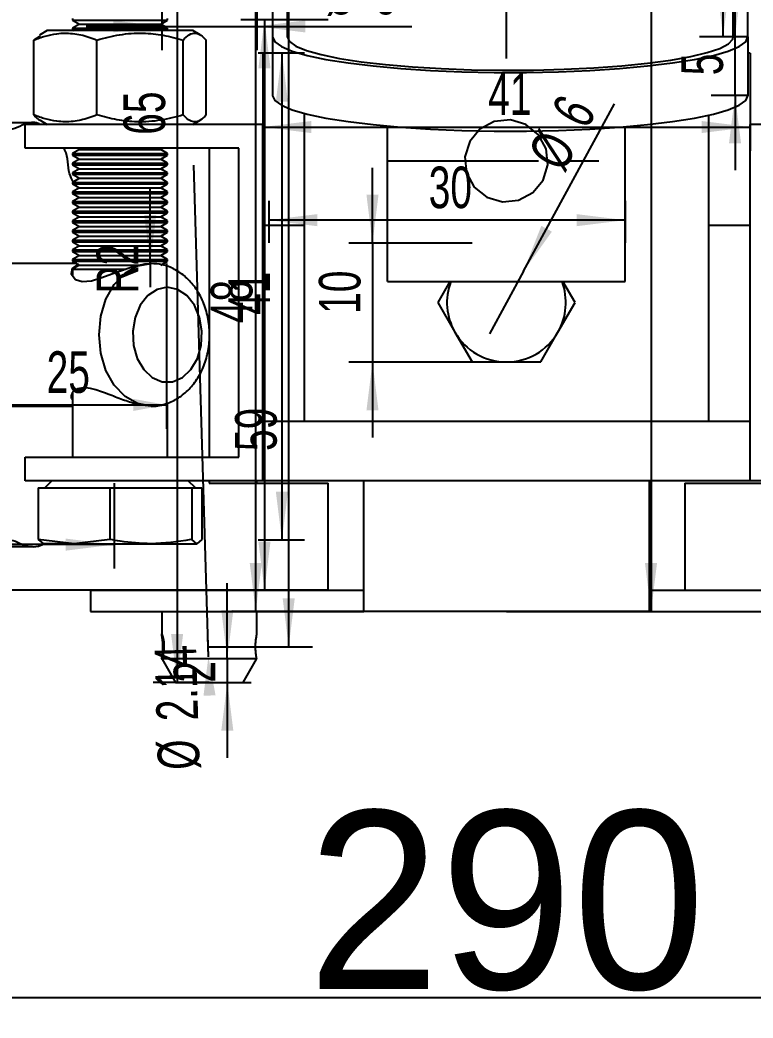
# Model space of a CAD drawing. Header units: millimetres. Extents: x 118 to 1056, y 18 to 712.
# Drawn here: x 283.5 to 345.2, y 17.8 to 101.8 of the extents above; entities that cross this region are included whole.
import ezdxf

# ---------------------------------------------------------------- set-up
doc = ezdxf.new("R2010")
doc.units = ezdxf.units.MM
doc.header["$PDSIZE"] = -1
doc.linetypes.add('CENTERX2', pattern=[20.32, 12.7, -2.54, 2.54, -2.54])
doc.layers.add('10', color=7, linetype='Continuous')
doc.styles.add('SLDTEXTSTYLE5', font='TXT', dxfattribs={"width": 0.7})
doc.dimstyles.new('SLDDIMSTYLE0', dxfattribs={"dimtxt": 3.5, "dimasz": 4.08, "dimexe": 0, "dimexo": 0.0625, "dimgap": 0.875, "dimtad": 2, "dimrnd": 1e-09, "dimzin": 12, "dimdsep": 46, "dimtxsty": 'SLDTEXTSTYLE5', "dimsah": 1, "dimcen": 0.09, "dimadec": 0, "dimazin": 3, "dimtfac": 1, "dimtmove": 0, "dimatfit": 0, "dimfxl": 1, "dimfrac": 2, "dimtolj": 1, "dimtzin": 12, "dimarcsym": 0})
doc.dimstyles.new('SLDDIMSTYLE2', dxfattribs={"dimtxt": 3.5, "dimasz": 4.08, "dimexe": 0, "dimexo": 0.0625, "dimgap": 0.875, "dimtad": 2, "dimrnd": 1e-09, "dimzin": 12, "dimdsep": 46, "dimtxsty": 'SLDTEXTSTYLE5', "dimsah": 1, "dimcen": 0.09, "dimadec": 0, "dimazin": 3, "dimtfac": 1, "dimtofl": 0, "dimtmove": 0, "dimatfit": 3, "dimfxl": 1, "dimfrac": 2, "dimtolj": 1, "dimtzin": 12, "dimarcsym": 0})
doc.dimstyles.new('SLDDIMSTYLE6', dxfattribs={"dimtxt": 3.5, "dimasz": 4.08, "dimexe": 0, "dimexo": 0.0625, "dimgap": 0.875, "dimtad": 2, "dimrnd": 1e-09, "dimzin": 12, "dimdsep": 46, "dimtxsty": 'SLDTEXTSTYLE5', "dimblk1": 'NONE', "dimsah": 1, "dimcen": 0, "dimadec": 0, "dimazin": 3, "dimtfac": 1, "dimtmove": 0, "dimatfit": 3, "dimldrblk": 'NONE', "dimfxl": 1, "dimfrac": 2, "dimtolj": 1, "dimtzin": 12, "dimarcsym": 0})
doc.dimstyles.new('SLDDIMSTYLE7', dxfattribs={"dimtxt": 3.5, "dimasz": 4.08, "dimexe": 0, "dimexo": 0.0625, "dimgap": 0.875, "dimtad": 2, "dimrnd": 1e-09, "dimzin": 12, "dimdsep": 46, "dimtxsty": 'SLDTEXTSTYLE5', "dimsah": 1, "dimcen": 0, "dimadec": 0, "dimazin": 3, "dimtfac": 1, "dimtofl": 0, "dimtmove": 0, "dimatfit": 3, "dimfxl": 1, "dimfrac": 2, "dimtolj": 1, "dimtzin": 12, "dimarcsym": 0})
doc.dimstyles.new('副本 ISO-50', dxfattribs={"dimtxt": 15, "dimasz": 2.5, "dimexe": 1.25, "dimexo": 0.625, "dimtad": 1, "dimtxsty": 'Standard', "dimcen": 2.5, "dimadec": 0, "dimazin": 0, "dimtfac": 1, "dimtmove": 0, "dimatfit": 3, "dimfxl": 1, "dimarcsym": 0})

# ---------------------------------------------------------------- blocks, each defined once
blk = doc.blocks.new('_D_23')
at = {"layer": '10', "transparency": 16777216}
for p, q in [((309.446, 101.804), (302.09, 101.804)), ((304.09, 101.804), (304.09, 53.804)), ((309.446, 53.804), (302.09, 53.804))]:
    blk.add_line(p, q, dxfattribs=at)
for points in [[(304.09, 101.804), (303.582, 97.724), (304.598, 97.724)], [(304.09, 53.804), (304.598, 57.884), (303.582, 57.884)]]:
    blk.add_solid(points, dxfattribs=at)
at = {"layer": '10', "transparency": 16777216, "insert": (299.578, 76.27), "char_height": 3.5, "attachment_point": 1, "rotation": 90, "style": 'SLDTEXTSTYLE5'}
blk.add_mtext('48', dxfattribs=at)
blk = doc.blocks.new('_D_27')
at = {"layer": '10', "transparency": 16777216}
for p, q in [((316.446, 442.011), (301.358, 442.011)), ((303.358, 52.011), (303.358, 442.011)), ((316.446, 52.011), (301.358, 52.011))]:
    blk.add_line(p, q, dxfattribs=at)
for points in [[(303.358, 442.011), (302.85, 437.931), (303.866, 437.931)], [(303.358, 52.011), (303.866, 56.091), (302.85, 56.091)]]:
    blk.add_solid(points, dxfattribs=at)
at = {"layer": '10', "transparency": 16777216, "insert": (298.847, 244.71), "char_height": 3.5, "attachment_point": 1, "rotation": 90, "style": 'SLDTEXTSTYLE5'}
blk.add_mtext('390', dxfattribs=at)
blk = doc.blocks.new('_D_29')
at = {"layer": '10', "transparency": 16777216}
for p, q in [((240.446, 62.804), (240.446, 55.638)), ((291.446, 62.804), (291.446, 55.638)), ((291.446, 57.638), (240.446, 57.638))]:
    blk.add_line(p, q, dxfattribs=at)
for points in [[(240.446, 57.638), (244.526, 57.13), (244.526, 58.146)], [(291.446, 57.638), (287.366, 58.146), (287.366, 57.13)]]:
    blk.add_solid(points, dxfattribs=at)
at = {"layer": '10', "transparency": 16777216, "insert": (264.41, 62.15), "char_height": 3.5, "attachment_point": 1, "style": 'SLDTEXTSTYLE5'}
blk.add_mtext('51', dxfattribs=at)
blk = doc.blocks.new('_D_45')
at = {"layer": '10', "transparency": 16777216}
for p, q in [((278.752, 81.304), (278.752, 67.399)), ((295.844, 81.304), (295.844, 67.399)), ((278.752, 69.399), (295.844, 69.399))]:
    blk.add_line(p, q, dxfattribs=at)
for points in [[(278.752, 69.399), (281.542, 68.891), (281.542, 69.907)], [(295.844, 69.399), (293.055, 69.907), (293.055, 68.891)]]:
    blk.add_solid(points, dxfattribs=at)
at = {"layer": '10', "transparency": 16777216, "insert": (285.762, 73.911), "char_height": 3.5, "attachment_point": 1, "style": 'SLDTEXTSTYLE5'}
blk.add_mtext('25', dxfattribs=at)
blk = doc.blocks.new('_D_46')
at = {"layer": '10', "transparency": 16777216}
for q in [(294.477, 87.654), (294.477, 79.304)]:
    blk.add_line((294.477, 81.304), q, dxfattribs=at)
blk.add_solid([(294.477, 81.304), (294.985, 85.384), (293.969, 85.384)], dxfattribs=at)
at = {"layer": '10', "transparency": 16777216, "insert": (289.965, 78.77), "char_height": 3.5, "attachment_point": 1, "rotation": 90, "style": 'SLDTEXTSTYLE5'}
blk.add_mtext('R2', dxfattribs=at)
blk = doc.blocks.new('_D_53')
at = {"layer": '10', "transparency": 16777216}
for p, q in [((303.946, 99.011), (303.946, 90.791)), ((344.946, 99.011), (344.946, 90.791)), ((303.946, 92.791), (344.946, 92.791))]:
    blk.add_line(p, q, dxfattribs=at)
for points in [[(303.946, 92.791), (308.026, 92.283), (308.026, 93.299)], [(344.946, 92.791), (340.866, 93.299), (340.866, 92.283)]]:
    blk.add_solid(points, dxfattribs=at)
at = {"layer": '10', "transparency": 16777216, "insert": (322.91, 97.303), "char_height": 3.5, "attachment_point": 1, "style": 'SLDTEXTSTYLE5'}
blk.add_mtext('41', dxfattribs=at)
blk = doc.blocks.new('_D_54')
at = {"layer": '10', "transparency": 16777216}
for p, q in [((307.446, 99.011), (303.557, 99.011)), ((305.557, 99.011), (305.557, 58.011)), ((307.446, 58.011), (303.557, 58.011))]:
    blk.add_line(p, q, dxfattribs=at)
for points in [[(305.557, 99.011), (305.049, 94.931), (306.065, 94.931)], [(305.557, 58.011), (306.065, 62.091), (305.049, 62.091)]]:
    blk.add_solid(points, dxfattribs=at)
at = {"layer": '10', "transparency": 16777216, "insert": (301.045, 76.975), "char_height": 3.5, "attachment_point": 1, "rotation": 90, "style": 'SLDTEXTSTYLE5'}
blk.add_mtext('41', dxfattribs=at)
blk = doc.blocks.new('_D_55')
at = {"layer": '10', "transparency": 16777216}
for p, q in [((343.68, 100.387), (343.68, 106.666)), ((344.77, 100.387), (341.68, 100.387)), ((343.68, 95.443), (343.68, 100.387)), ((344.77, 95.443), (341.68, 95.443)), ((343.68, 95.443), (343.68, 89.164))]:
    blk.add_line(p, q, dxfattribs=at)
for points in [[(343.68, 100.387), (344.188, 104.422), (343.172, 104.422)], [(343.68, 95.443), (343.172, 91.409), (344.188, 91.409)]]:
    blk.add_solid(points, dxfattribs=at)
at = {"layer": '10', "transparency": 16777216, "insert": (339.169, 97.147), "char_height": 3.5, "attachment_point": 1, "rotation": 90, "style": 'SLDTEXTSTYLE5'}
blk.add_mtext('5', dxfattribs=at)
blk = doc.blocks.new('_D_56')
at = {"layer": '10', "transparency": 16777216}
for p, q in [((344.77, 179.492), (340.68, 179.492)), ((342.68, 100.387), (342.68, 179.492)), ((344.77, 100.387), (340.68, 100.387))]:
    blk.add_line(p, q, dxfattribs=at)
for points in [[(342.68, 179.492), (342.172, 175.457), (343.188, 175.457)], [(342.68, 100.387), (343.188, 104.422), (342.172, 104.422)]]:
    blk.add_solid(points, dxfattribs=at)
at = {"layer": '10', "transparency": 16777216, "insert": (338.169, 138.406), "char_height": 3.5, "attachment_point": 1, "rotation": 90, "style": 'SLDTEXTSTYLE5'}
blk.add_mtext('80', dxfattribs=at)
blk = doc.blocks.new('_D_58')
at = {"layer": '10', "transparency": 16777216}
for p, q in [((304.446, 86.586), (304.446, 83.04)), ((334.446, 86.586), (334.446, 83.04)), ((334.446, 84.951), (304.446, 84.951))]:
    blk.add_line(p, q, dxfattribs=at)
for points in [[(304.446, 84.951), (308.526, 84.443), (308.526, 85.459)], [(334.446, 84.951), (330.366, 85.459), (330.366, 84.443)]]:
    blk.add_solid(points, dxfattribs=at)
at = {"layer": '10', "transparency": 16777216, "insert": (317.91, 89.462), "char_height": 3.5, "attachment_point": 1, "style": 'SLDTEXTSTYLE5'}
blk.add_mtext('30', dxfattribs=at)
blk = doc.blocks.new('_D_63')
at = {"layer": '10', "transparency": 16777216}
for p, q in [((299.446, 111.045), (294.74, 111.045)), ((296.74, 111.045), (296.74, 46.045)), ((299.446, 46.045), (294.74, 46.045))]:
    blk.add_line(p, q, dxfattribs=at)
for points in [[(296.74, 111.045), (296.232, 106.965), (297.248, 106.965)], [(296.74, 46.045), (297.248, 50.125), (296.232, 50.125)]]:
    blk.add_solid(points, dxfattribs=at)
at = {"layer": '10', "transparency": 16777216, "insert": (292.228, 92.139), "char_height": 3.5, "attachment_point": 1, "rotation": 90, "style": 'SLDTEXTSTYLE5'}
blk.add_mtext('65', dxfattribs=at)
blk = doc.blocks.new('_D_65')
at = {"layer": '10', "transparency": 16777216}
for p, q in [((300.965, 48.045), (300.965, 54.395)), ((299.605, 48.045), (302.965, 48.045)), ((300.965, 48.045), (300.965, 46.045)), ((299.559, 46.045), (302.965, 46.045)), ((300.965, 46.045), (300.965, 39.695))]:
    blk.add_line(p, q, dxfattribs=at)
for points in [[(300.965, 48.045), (301.473, 52.125), (300.457, 52.125)], [(300.965, 46.045), (300.457, 41.965), (301.473, 41.965)]]:
    blk.add_solid(points, dxfattribs=at)
at = {"layer": '10', "transparency": 16777216, "insert": (296.454, 46.02), "char_height": 3.5, "attachment_point": 1, "rotation": 90, "style": 'SLDTEXTSTYLE5'}
blk.add_mtext('2', dxfattribs=at)
blk = doc.blocks.new('_D_66')
at = {"layer": '10', "transparency": 16777216}
for p, q in [((295.446, 109.045), (295.446, 99.261)), ((303.446, 109.045), (303.446, 99.261)), ((295.446, 101.261), (289.096, 101.261)), ((295.446, 101.261), (303.446, 101.261)), ((303.446, 101.261), (316.485, 101.261))]:
    blk.add_line(p, q, dxfattribs=at)
for points in [[(295.446, 101.261), (291.366, 101.769), (291.366, 100.753)], [(303.446, 101.261), (307.526, 100.753), (307.526, 101.769)]]:
    blk.add_solid(points, dxfattribs=at)
at = {"layer": '10', "transparency": 16777216, "char_height": 3.5, "attachment_point": 1, "style": 'SLDTEXTSTYLE5'}
for s, insert in [('%%c', (309.263, 105.773)), ('8', (313.376, 105.773))]:
    blk.add_mtext(s, dxfattribs=dict(at, insert=insert))
blk = doc.blocks.new('_D_67')
at = {"layer": '10', "transparency": 16777216}
for q in [(298.134, 89.578), (299.321, 49.899)]:
    blk.add_line((299.372, 48.191), q, dxfattribs=at)
blk.add_solid([(299.372, 48.191), (298.961, 44.919), (299.977, 44.95)], dxfattribs=at)
at = {"layer": '10', "transparency": 16777216, "char_height": 3.5, "attachment_point": 1, "rotation": 91.7133, "style": 'SLDTEXTSTYLE5'}
for s, insert in [('2.14', (295.021, 42.742)), ('%%c', (295.144, 38.631))]:
    blk.add_mtext(s, dxfattribs=dict(at, insert=insert))
blk = doc.blocks.new('_None')
blk = doc.blocks.new('_D_68')
at = {"layer": '10', "transparency": 16777216}
for p, q in [((299.446, 108.045), (308.13, 108.045)), ((306.13, 49.045), (306.13, 108.045)), ((299.446, 49.045), (308.13, 49.045))]:
    blk.add_line(p, q, dxfattribs=at)
for points in [[(306.13, 108.045), (305.622, 103.965), (306.638, 103.965)], [(306.13, 49.045), (306.638, 53.125), (305.622, 53.125)]]:
    blk.add_solid(points, dxfattribs=at)
at = {"layer": '10', "transparency": 16777216, "insert": (301.619, 65.52), "char_height": 3.5, "attachment_point": 1, "rotation": 90, "style": 'SLDTEXTSTYLE5'}
blk.add_mtext('59', dxfattribs=at)
blk = doc.blocks.new('_D_88')
at = {"layer": '10', "transparency": 16777216}
for p, q in [((313.179, 83.011), (313.179, 89.361)), ((321.559, 83.011), (311.179, 83.011)), ((313.179, 83.011), (313.179, 73.011)), ((321.559, 73.011), (311.179, 73.011)), ((313.179, 73.011), (313.179, 66.661))]:
    blk.add_line(p, q, dxfattribs=at)
for points in [[(313.179, 83.011), (313.687, 87.091), (312.671, 87.091)], [(313.179, 73.011), (312.671, 68.931), (313.687, 68.931)]]:
    blk.add_solid(points, dxfattribs=at)
at = {"layer": '10', "transparency": 16777216, "insert": (308.667, 77.061), "char_height": 3.5, "attachment_point": 1, "rotation": 90, "style": 'SLDTEXTSTYLE5'}
blk.add_mtext('10', dxfattribs=at)
blk = doc.blocks.new('_D_89')
at = {"layer": '10', "transparency": 16777216}
for q in [(333.555, 94.745), (323.012, 75.376)]:
    blk.add_line((325.881, 80.646), q, dxfattribs=at)
blk.add_solid([(325.881, 80.646), (328.277, 83.987), (327.385, 84.473)], dxfattribs=at)
at = {"layer": '10', "transparency": 16777216, "char_height": 3.5, "attachment_point": 1, "rotation": 61.43827, "style": 'SLDTEXTSTYLE5'}
for s, insert in [('6', (328.126, 94.16)), ('%%c', (326.16, 90.548))]:
    blk.add_mtext(s, dxfattribs=dict(at, insert=insert))
blk = doc.blocks.new('_D_99')
at = {"layer": '10', "transparency": 16777216}
for p, q in [((324.446, 221.011), (338.612, 221.011)), ((336.612, 221.011), (336.612, 52.011)), ((324.446, 52.011), (338.612, 52.011))]:
    blk.add_line(p, q, dxfattribs=at)
for points in [[(336.612, 221.011), (336.104, 216.931), (337.12, 216.931)], [(336.612, 52.011), (337.12, 56.091), (336.104, 56.091)]]:
    blk.add_solid(points, dxfattribs=at)
at = {"layer": '10', "transparency": 16777216, "insert": (332.1, 134.212), "char_height": 3.5, "attachment_point": 1, "rotation": 90, "style": 'SLDTEXTSTYLE5'}
blk.add_mtext('169', dxfattribs=at)
blk = doc.blocks.new('*D122')
at = {"color": 0, "lineweight": -2, "transparency": 16777216}
for p, q in [((179.446, 47.179), (179.446, 18.254)), ((469.446, 47.179), (469.446, 18.254)), ((181.946, 19.504), (466.946, 19.504))]:
    blk.add_line(p, q, dxfattribs=at)
at = {"color": 0, "transparency": 16777216}
for points in [[(181.946, 19.921), (181.946, 19.088), (179.446, 19.504)], [(466.946, 19.921), (466.946, 19.088), (469.446, 19.504)]]:
    blk.add_solid(points, dxfattribs=at)
at = {"layer": 'Defpoints', "color": 0, "transparency": 16777216}
for p in [(179.446, 47.804), (469.446, 47.804), (469.446, 19.504)]:
    blk.add_point(p, dxfattribs=at)
at = {"color": 0, "transparency": 16777216, "insert": (324.446, 27.629), "char_height": 15, "attachment_point": 5}
blk.add_mtext('290', dxfattribs=at)

msp = doc.modelspace()

# ---------------------------------------------------------------- linework, layer by layer
at = {"color": 7, "linetype": 'CENTERX2'}
for p, q in [((324.44621, 98.56198), (324.44621, 123.28208)), ((314.44621, 89.93918), (334.44621, 89.93918))]:
    msp.add_line(p, q, dxfattribs=at)
at = {"color": 7, "linetype": 'Continuous', "lineweight": 25}
for p, q in [((304.77019, 107.83339), (304.77019, 100.37238)), ((306.00456, 108.01074), (306.00456, 100.37238)), ((343.53582, 100.37238), (343.53582, 108.01074)), ((344.77019, 100.37238), (344.77019, 107.83339)), ((287.94621, 101.93483), (287.94621, 101.79953)), ((287.94621, 101.79953), (288.53207, 101.46128)), ((287.94621, 101.79953), (293.53732, 101.79953)), ((293.53732, 101.79953), (295.94621, 101.79953)), ((295.36034, 101.46128), (295.94621, 101.79953)), ((295.94621, 101.79953), (295.94621, 101.93483)), ((285.82121, 100.91133), (285.16601, 100.53305)), ((296.27381, 100.91133), (285.82121, 100.91133)), ((288.53207, 101.46128), (287.94621, 101.12303)), ((287.94621, 101.12303), (287.94621, 100.98773)), ((287.94621, 101.12303), (293.53732, 101.12303)), ((287.94621, 100.98773), (288.07854, 100.91133)), ((287.94621, 100.98773), (293.53732, 100.98773)), ((288.53207, 101.46128), (293.30428, 101.46128)), ((293.30428, 101.46128), (295.36034, 101.46128)), ((293.53732, 101.12303), (295.94621, 101.12303)), ((293.53732, 100.98773), (295.94621, 100.98773)), ((295.94621, 101.12303), (295.36034, 101.46128)), ((295.81388, 100.91133), (295.94621, 100.98773)), ((295.94621, 100.98773), (295.94621, 101.12303)), ((298.07121, 100.91133), (296.27381, 100.91133)), ((298.68416, 100.55744), (298.07121, 100.91133)), ((285.21586, 100.4467), (284.69486, 100.11427)), ((284.69486, 93.80839), (284.69486, 100.11427)), ((289.99789, 93.80839), (289.99789, 100.11427)), ((297.24923, 93.80839), (297.24923, 100.11427)), ((299.19755, 93.80839), (299.19755, 100.11427)), ((304.77019, 100.37238), (304.77019, 95.42836)), ((344.77019, 100.37238), (344.77019, 95.42836)), ((303.94621, 99.01133), (303.94621, 93.01133)), ((304.77019, 99.01133), (303.94621, 99.01133)), ((344.94621, 99.01133), (344.77019, 99.01133)), ((344.94621, 99.01133), (344.94621, 93.01133)), ((285.21396, 93.36192), (285.82121, 93.01133)), ((298.07121, 93.01133), (298.67845, 93.36192)), ((307.44621, 84.50092), (307.44621, 93.93705)), ((341.44621, 93.78077), (341.44621, 84.50092)), ((284.56721, 93.14156), (281.83245, 93.14156)), ((283.94621, 91.01133), (283.94621, 93.01133)), ((303.94621, 93.01133), (283.94621, 93.01133)), ((303.94621, 63.01133), (303.94621, 93.01133)), ((314.44621, 79.77471), (314.44621, 92.87231)), ((334.44621, 79.77471), (334.44621, 92.81647)), ((364.94621, 93.01133), (344.94621, 93.01133)), ((344.94621, 63.01133), (344.94621, 93.01133)), ((301.94621, 91.01133), (283.94621, 91.01133)), ((288.53207, 90.90788), (287.94621, 90.56963)), ((288.35289, 91.01133), (288.53207, 90.90788)), ((288.53207, 90.90788), (293.30428, 90.90788)), ((293.30428, 90.90788), (295.36034, 90.90788)), ((295.36034, 90.90788), (295.53952, 91.01133)), ((295.94621, 90.56963), (295.36034, 90.90788)), ((299.44621, 91.01133), (299.44621, 75.58511)), ((301.94621, 65.01133), (301.94621, 91.01133)), ((287.94621, 90.56963), (287.94621, 90.43433)), ((287.94621, 90.56963), (293.53732, 90.56963)), ((287.94621, 90.43433), (288.53207, 90.09608)), ((287.94621, 90.43433), (293.53732, 90.43433)), ((288.53207, 90.09608), (287.94621, 89.75783)), ((288.53207, 90.09608), (293.30428, 90.09608)), ((293.30428, 90.09608), (295.36034, 90.09608)), ((293.53732, 90.56963), (295.94621, 90.56963)), ((293.53732, 90.43433), (295.94621, 90.43433)), ((295.36034, 90.09608), (295.94621, 90.43433)), ((295.94621, 89.75783), (295.36034, 90.09608)), ((295.94621, 90.43433), (295.94621, 90.56963)), ((287.94621, 89.75783), (287.94621, 89.62253)), ((287.94621, 89.75783), (293.53732, 89.75783)), ((287.94621, 89.62253), (288.53207, 89.28428)), ((287.94621, 89.62253), (293.53732, 89.62253)), ((288.53207, 89.28428), (287.94621, 88.94603)), ((288.53207, 89.28428), (293.30428, 89.28428)), ((293.30428, 89.28428), (295.36034, 89.28428)), ((293.53732, 89.75783), (295.94621, 89.75783)), ((293.53732, 89.62253), (295.94621, 89.62253)), ((295.36034, 89.28428), (295.94621, 89.62253)), ((295.94621, 88.94603), (295.36034, 89.28428)), ((295.94621, 89.62253), (295.94621, 89.75783)), ((287.94621, 88.94603), (287.94621, 88.81073)), ((287.94621, 88.94603), (293.53732, 88.94603)), ((287.94621, 88.81073), (288.53207, 88.47248)), ((287.94621, 88.81073), (293.53732, 88.81073)), ((288.53207, 88.47248), (287.94621, 88.13423)), ((288.53207, 88.47248), (293.30428, 88.47248)), ((293.30428, 88.47248), (295.36034, 88.47248)), ((293.53732, 88.94603), (295.94621, 88.94603)), ((293.53732, 88.81073), (295.94621, 88.81073)), ((295.36034, 88.47248), (295.94621, 88.81073)), ((295.94621, 88.13423), (295.36034, 88.47248)), ((295.94621, 88.81073), (295.94621, 88.94603)), ((287.94621, 88.13423), (287.94621, 87.99893)), ((287.94621, 88.13423), (293.53732, 88.13423)), ((287.94621, 87.99893), (288.53207, 87.66068)), ((287.94621, 87.99893), (293.53732, 87.99893)), ((288.53207, 87.66068), (287.94621, 87.32243)), ((288.52443, 87.65627), (288.07821, 87.98335)), ((288.53207, 87.66068), (293.30428, 87.66068)), ((293.30428, 87.66068), (295.36034, 87.66068)), ((293.53732, 88.13423), (295.94621, 88.13423)), ((293.53732, 87.99893), (295.94621, 87.99893)), ((295.36034, 87.66068), (295.94621, 87.99893)), ((295.94621, 87.32243), (295.36034, 87.66068)), ((295.94621, 87.99893), (295.94621, 88.13423)), ((287.94621, 87.32243), (287.94621, 87.18713)), ((287.94621, 87.32243), (293.53732, 87.32243)), ((287.94621, 87.18713), (288.53207, 86.84888)), ((287.94621, 87.18713), (293.53732, 87.18713)), ((288.53207, 86.84888), (287.94621, 86.51063)), ((288.53207, 86.84888), (293.30428, 86.84888)), ((293.30428, 86.84888), (295.36034, 86.84888)), ((293.53732, 87.32243), (295.94621, 87.32243)), ((293.53732, 87.18713), (295.94621, 87.18713)), ((295.36034, 86.84888), (295.94621, 87.18713)), ((295.94621, 86.51063), (295.36034, 86.84888)), ((295.94621, 87.18713), (295.94621, 87.32243)), ((287.94621, 86.51063), (287.94621, 86.37533)), ((287.94621, 86.51063), (293.53732, 86.51063)), ((287.94621, 86.37533), (288.53207, 86.03708)), ((287.94621, 86.37533), (293.53732, 86.37533)), ((288.53207, 86.03708), (287.94621, 85.69883)), ((287.94621, 85.69883), (287.94621, 85.56353)), ((287.94621, 85.69883), (293.53732, 85.69883)), ((288.53207, 86.03708), (293.30428, 86.03708)), ((293.30428, 86.03708), (295.36034, 86.03708)), ((293.53732, 86.51063), (295.94621, 86.51063)), ((293.53732, 86.37533), (295.94621, 86.37533)), ((293.53732, 85.69883), (295.94621, 85.69883)), ((295.36034, 86.03708), (295.94621, 86.37533)), ((295.94621, 85.69883), (295.36034, 86.03708)), ((295.94621, 86.37533), (295.94621, 86.51063)), ((295.94621, 85.56353), (295.94621, 85.69883)), ((287.94621, 85.56353), (288.53207, 85.22528)), ((287.94621, 85.56353), (293.53732, 85.56353)), ((288.53207, 85.22528), (287.94621, 84.88703)), ((287.94621, 84.88703), (287.94621, 84.75173)), ((287.94621, 84.88703), (293.53732, 84.88703)), ((288.53207, 85.22528), (293.30428, 85.22528)), ((293.30428, 85.22528), (295.36034, 85.22528)), ((293.53732, 85.56353), (295.94621, 85.56353)), ((293.53732, 84.88703), (295.94621, 84.88703)), ((295.36034, 85.22528), (295.94621, 85.56353)), ((295.94621, 84.88703), (295.36034, 85.22528)), ((295.94621, 84.75173), (295.94621, 84.88703)), ((287.94621, 84.75173), (288.53207, 84.41348)), ((287.94621, 84.75173), (293.53732, 84.75173)), ((288.53207, 84.41348), (287.94621, 84.07523)), ((287.94621, 84.07523), (287.94621, 83.93993)), ((287.94621, 84.07523), (293.53732, 84.07523)), ((288.53207, 84.41348), (293.30428, 84.41348)), ((293.30428, 84.41348), (295.36034, 84.41348)), ((293.53732, 84.75173), (295.94621, 84.75173)), ((293.53732, 84.07523), (295.94621, 84.07523)), ((295.36034, 84.41348), (295.94621, 84.75173)), ((295.94621, 84.07523), (295.36034, 84.41348)), ((295.94621, 83.93993), (295.94621, 84.07523)), ((307.44621, 84.50092), (303.94621, 84.50092)), ((307.44621, 68.01133), (307.44621, 84.50092)), ((344.94621, 84.50092), (341.44621, 84.50092)), ((341.44621, 84.50092), (341.44621, 68.01133)), ((287.94621, 83.93993), (288.53207, 83.60168)), ((287.94621, 83.93993), (293.53732, 83.93993)), ((288.53207, 83.60168), (287.94621, 83.26343)), ((287.94621, 83.26343), (287.94621, 83.12813)), ((287.94621, 83.26343), (293.53732, 83.26343)), ((288.53207, 83.60168), (293.30428, 83.60168)), ((293.30428, 83.60168), (295.36034, 83.60168)), ((293.53732, 83.93993), (295.94621, 83.93993)), ((293.53732, 83.26343), (295.94621, 83.26343)), ((295.36034, 83.60168), (295.94621, 83.93993)), ((295.94621, 83.26343), (295.36034, 83.60168)), ((295.94621, 83.12813), (295.94621, 83.26343)), ((287.94621, 83.12813), (288.53207, 82.78988)), ((287.94621, 83.12813), (293.53732, 83.12813)), ((288.53207, 82.78988), (287.94621, 82.45163)), ((287.94621, 82.45163), (287.94621, 82.31633)), ((287.94621, 82.45163), (293.53732, 82.45163)), ((288.53207, 82.78988), (293.30428, 82.78988)), ((293.30428, 82.78988), (295.36034, 82.78988)), ((293.53732, 83.12813), (295.94621, 83.12813)), ((293.53732, 82.45163), (295.94621, 82.45163)), ((295.36034, 82.78988), (295.94621, 83.12813)), ((295.94621, 82.45163), (295.36034, 82.78988)), ((295.94621, 82.31633), (295.94621, 82.45163)), ((287.94621, 82.31633), (288.53207, 81.97808)), ((287.94621, 82.31633), (293.53732, 82.31633)), ((288.53207, 81.97808), (287.94621, 81.63983)), ((287.94621, 81.63983), (287.94621, 81.50453)), ((287.94621, 81.63983), (293.53732, 81.63983)), ((287.94621, 81.50453), (288.53207, 81.16628)), ((287.94621, 81.50453), (293.53732, 81.50453)), ((288.53207, 81.97808), (293.30428, 81.97808)), ((293.30428, 81.97808), (295.36034, 81.97808)), ((293.53732, 82.31633), (295.94621, 82.31633)), ((293.53732, 81.63983), (295.94621, 81.63983)), ((293.53732, 81.50453), (295.94621, 81.50453)), ((295.36034, 81.97808), (295.94621, 82.31633)), ((295.94621, 81.63983), (295.36034, 81.97808)), ((295.36034, 81.16628), (295.94621, 81.50453)), ((295.94621, 81.50453), (295.94621, 81.63983)), ((288.29378, 81.30386), (278.82506, 81.30386)), ((288.53207, 81.16628), (287.94621, 80.82803)), ((287.94621, 80.82803), (287.94621, 80.26912)), ((287.94621, 80.82803), (292.45679, 80.82803)), ((288.53207, 81.16628), (293.30428, 81.16628)), ((293.30428, 81.16628), (293.5969, 81.16628)), ((314.44621, 79.77471), (334.44621, 79.77471)), ((319.69079, 79.77471), (318.6727, 78.01133)), ((330.21971, 78.01133), (329.20162, 79.77471)), ((318.6727, 78.01133), (320.11608, 75.51133)), ((328.77633, 75.51133), (330.21971, 78.01133)), ((299.44621, 75.09945), (299.44621, 65.01133)), ((320.11608, 75.51133), (321.55946, 73.01133)), ((327.33296, 73.01133), (328.77633, 75.51133)), ((287.94621, 70.39552), (287.94621, 65.01133)), ((278.82506, 69.30386), (287.94621, 69.30386)), ((295.94621, 65.01133), (295.94621, 69.57387)), ((307.44621, 68.01133), (303.94621, 68.01133)), ((341.44621, 68.01133), (307.44621, 68.01133)), ((344.94621, 68.01133), (341.44621, 68.01133)), ((283.94621, 63.01133), (283.94621, 65.01133)), ((283.94621, 65.01133), (301.94621, 65.01133)), ((303.94621, 63.01133), (283.94621, 63.01133)), ((285.06, 62.41133), (285.06, 58.07732)), ((285.06, 62.41133), (291.08867, 62.41133)), ((286.21121, 63.01133), (285.61121, 62.41133)), ((291.08867, 62.41133), (291.08867, 58.07732)), ((291.08867, 62.41133), (297.97487, 62.41133)), ((298.28121, 62.41133), (297.68121, 63.01133)), ((297.97487, 62.41133), (297.97487, 58.07732)), ((297.97487, 62.41133), (298.83241, 62.41133)), ((298.83241, 62.41133), (298.83241, 58.07732)), ((299.44621, 63.01133), (299.44621, 62.80386)), ((299.44621, 62.80386), (309.44621, 62.80386)), ((303.44621, 62.80386), (303.44621, 63.01133)), ((344.94621, 63.01133), (303.94621, 63.01133)), ((309.44621, 53.80386), (309.44621, 62.80386)), ((312.44621, 52.01133), (312.44621, 63.01133)), ((336.44621, 63.01133), (336.44621, 52.01133)), ((339.44621, 62.80386), (339.44621, 53.80386)), ((339.44621, 62.80386), (349.44621, 62.80386)), ((364.94621, 63.01133), (344.94621, 63.01133)), ((288.07433, 57.71133), (285.06, 58.07732)), ((285.06, 58.07732), (285.48877, 57.71133)), ((291.08867, 58.07732), (288.07433, 57.71133)), ((298.40364, 57.71133), (297.97487, 58.07732)), ((298.83241, 58.07732), (298.40364, 57.71133)), ((281.83245, 57.46617), (284.56721, 57.46617)), ((288.07433, 57.71133), (285.44708, 57.71133)), ((288.07433, 57.71133), (294.53177, 57.71133)), ((294.53177, 57.71133), (298.40364, 57.71133)), ((309.44621, 53.80386), (269.90267, 53.80386)), ((289.44621, 53.80386), (312.44621, 53.80386)), ((289.44621, 53.80386), (289.44621, 52.01133)), ((336.44621, 53.80386), (359.44621, 53.80386)), ((339.44621, 53.80386), (374.35214, 53.80386)), ((289.44621, 52.01133), (312.44621, 52.01133)), ((295.44621, 52.01133), (295.44621, 50.10256)), ((303.44621, 50.10256), (303.44621, 52.01133)), ((336.44621, 52.01133), (312.44621, 52.01133)), ((336.44621, 52.01133), (359.44621, 52.01133)), ((295.46735, 48.01163), (295.4524, 48.04514)), ((295.47836, 47.98946), (296.60091, 46.04514)), ((295.48257, 48.04514), (303.44001, 48.04514)), ((302.29151, 46.04514), (303.41406, 47.98946)), ((296.60091, 46.04514), (302.29151, 46.04514))]:
    msp.add_line(p, q, dxfattribs=at)
at = {"color": 7, "linetype": 'Continuous', "lineweight": 25, "flags": 128}
for points in [[(304.77019, 100.37238), (304.95647, 99.966), (305.51184, 99.56719), (306.42596, 99.18339), (307.6818, 98.82173), (309.25596, 98.48895), (311.11913, 98.19127), (313.23658, 97.93421), (315.56889, 97.72257), (318.0726, 97.56029), (320.70107, 97.45039), (323.40534, 97.39493), (326.13504, 97.39493), (328.83931, 97.45039), (331.46778, 97.56029), (333.97149, 97.72257), (336.3038, 97.93421), (338.42125, 98.19127), (340.28441, 98.48895), (341.85858, 98.82173), (343.11442, 99.18339), (344.02853, 99.56719), (344.58391, 99.966), (344.77019, 100.37238)], [(306.00456, 100.37238), (306.18718, 99.98266), (306.7315, 99.60053), (307.62693, 99.23343), (308.85603, 98.88849), (310.39488, 98.57243), (312.21353, 98.29141), (314.27658, 98.05089), (316.54388, 97.85556), (318.97129, 97.70922), (321.51157, 97.6147), (324.11528, 97.57387), (326.73173, 97.5875), (329.31001, 97.65534), (331.79992, 97.77606), (334.15301, 97.94732), (336.32347, 98.16578), (338.26906, 98.42718), (339.95191, 98.72645), (341.33926, 99.05776), (342.40412, 99.41465), (343.12575, 99.79018), (343.49011, 100.17704), (343.53582, 100.37238)], [(304.77019, 95.42836), (304.95647, 95.02198), (305.51184, 94.62317), (306.42596, 94.23937), (307.6818, 93.87771), (309.25596, 93.54493), (311.11913, 93.24725), (313.23658, 92.99019), (315.56889, 92.77855), (318.0726, 92.61627), (320.70107, 92.50637), (323.40534, 92.45091), (326.13504, 92.45091), (328.83931, 92.50637), (331.46778, 92.61627), (333.97149, 92.77855), (336.3038, 92.99019), (338.42125, 93.24725), (340.28441, 93.54493), (341.85858, 93.87771), (343.11442, 94.23937), (344.02853, 94.62317), (344.58391, 95.02198), (344.77019, 95.42836)], [(288.46328, 81.206), (288.34063, 81.18655), (287.91925, 80.87673), (287.82708, 80.42803), (288.18719, 79.94768), (288.75281, 79.7812), (289.54232, 79.85572), (290.42093, 80.11825), (291.55333, 80.5454), (292.96135, 81.03262), (294.03042, 81.2674), (294.54992, 81.30386), (294.54992, 81.30386)], [(294.54992, 69.30386), (293.41664, 69.50831), (292.3606, 70.10771), (291.45375, 71.06122), (290.75791, 72.30386), (290.32048, 73.75095), (290.17128, 75.30386), (290.32048, 76.85677), (290.75791, 78.30386), (291.45375, 79.5465), (292.3606, 80.50001), (293.41664, 81.09942), (294.54992, 81.30386)], [(295.9173, 79.30386), (295.05688, 79.12615), (294.27291, 78.60882), (293.63506, 77.79782), (293.19999, 76.76522), (293.00637, 75.60278), (293.07139, 74.41378), (293.38929, 73.30386), (293.93181, 72.37165), (294.65075, 71.69999), (295.48223, 71.34854), (296.35236, 71.34854), (297.18384, 71.69999), (297.90278, 72.37165), (298.4453, 73.30386), (298.7632, 74.41378), (298.82823, 75.60278), (298.6346, 76.76522), (298.19953, 77.79782), (297.56168, 78.60882), (296.77771, 79.12615), (295.9173, 79.30386)]]:
    msp.add_lwpolyline(points, dxfattribs=at)
at = {"color": 7, "linetype": 'Continuous', "flags": 128}
msp.add_lwpolyline([(323.42291, 93.24877), (322.21993, 92.60962), (321.35589, 91.56393), (320.96232, 90.27088), (321.09914, 88.92733), (321.74552, 87.73783), (322.80306, 86.88346), (324.11075, 86.49429), (325.46951, 86.62958), (326.67248, 87.26873), (327.53652, 88.31442), (327.93009, 89.60747), (327.79327, 90.95102), (327.14689, 92.14052), (326.08936, 92.99489), (324.78167, 93.38406), (323.42291, 93.24877)], dxfattribs=at)
at = {"color": 7, "linetype": 'Continuous', "lineweight": 25}
for start, end in [(159.3489289, 210), (330, 20.6510711), (210, 270), (270, 330)]:
    msp.add_arc((324.44621, 78.01133), 5, start, end, dxfattribs=at)
for points, knots in [([(284.69486, 100.11427), (285.0086, 100.2327), (285.63869, 100.47054), (286.7279, 100.69891), (287.96592, 100.71435), (289.0989, 100.46036), (289.76972, 100.20211), (289.99789, 100.11427)], [0, 0, 0, 0, 0.18093666, 0.3633817, 0.61241815, 0.86816862, 1, 1, 1, 1]), ([(289.99789, 100.11427), (290.62725, 100.28195), (291.89961, 100.62095), (293.7848, 100.74497), (295.58693, 100.56294), (296.69176, 100.26473), (297.24923, 100.11427)], [0, 0, 0, 0, 0.26460227, 0.5349422, 0.76534026, 1, 1, 1, 1]), ([(297.24923, 100.11427), (297.41833, 100.28195), (297.7602, 100.62095), (298.26672, 100.74497), (298.75092, 100.56294), (299.04777, 100.26473), (299.19755, 100.11427)], [0, 0, 0, 0, 0.26460227, 0.5349422, 0.76534026, 1, 1, 1, 1]), ([(284.69486, 93.80839), (284.86307, 93.61093), (285.03458, 93.40957), (285.21199, 93.36531), (285.21542, 93.36445)], [0, 0, 0, 0, 0.9806704, 1, 1, 1, 1]), ([(289.99789, 93.80839), (289.76972, 93.72055), (289.10998, 93.46656), (287.97766, 93.20983), (286.74223, 93.22127), (285.64161, 93.45126), (285.01148, 93.68896), (284.69486, 93.80839)], [0, 0, 0, 0, 0.13183183, 0.38117416, 0.63661643, 0.81741485, 1, 1, 1, 1]), ([(297.24923, 93.80839), (296.61987, 93.64071), (295.34751, 93.30171), (293.46232, 93.17769), (291.66019, 93.35972), (290.55536, 93.65792), (289.99789, 93.80839)], [0, 0, 0, 0, 0.26460227, 0.5349422, 0.76534026, 1, 1, 1, 1]), ([(299.19755, 93.80839), (299.02845, 93.64071), (298.68659, 93.30171), (298.18007, 93.17769), (297.69587, 93.35972), (297.39902, 93.65792), (297.24923, 93.80839)], [0, 0, 0, 0, 0.26460227, 0.5349422, 0.76534026, 1, 1, 1, 1]), ([(285.22805, 93.01133), (285.16702, 93.03961), (284.75202, 93.2319), (283.97838, 93.15132), (283.10425, 92.56399), (282.50874, 92.60429), (282.21195, 92.62437)], [0, 0, 0, 0, 0.06290661, 0.42771097, 0.71477673, 1, 1, 1, 1]), ([(288.00024, 88.16542), (287.88578, 88.39207), (287.62751, 88.90351), (287.56623, 89.86965), (287.4265, 90.61977), (287.24794, 90.95318), (287.2168, 91.01133)], [0, 0, 0, 0, 0.26467839, 0.59726094, 0.92975773, 1, 1, 1, 1]), ([(294.55206, 69.30501), (294.55474, 69.30463), (294.93529, 69.25029), (295.70254, 69.43758), (296.75504, 69.8662), (297.67951, 70.59115), (298.44763, 71.53519), (299.03077, 72.68275), (299.39459, 73.9827), (299.51211, 75.36947), (299.36931, 76.76831), (298.96289, 78.10619), (298.32065, 79.26662), (297.4949, 80.19197), (296.54931, 80.84621), (295.54732, 81.23671), (294.86575, 81.2826), (294.54992, 81.30386)], [0, 0, 0, 0, 0.00049502, 0.07036562, 0.1389509, 0.20796617, 0.27887671, 0.35213049, 0.42719471, 0.50327289, 0.58002716, 0.65759904, 0.73611923, 0.80681691, 0.8754063, 0.94226349, 1, 1, 1, 1]), ([(321.55946, 73.01133), (321.80076, 73.01133), (322.75429, 73.01133), (323.7228, 73.01133), (324.44621, 73.01133)], [0, 0, 0, 0, 0.253066701, 1, 1, 1, 1]), ([(324.44621, 73.01133), (325.38796, 73.01133), (326.35584, 73.01133), (327.30727, 73.01133), (327.33296, 73.01133)], [0, 0, 0, 0, 0.973004784, 1, 1, 1, 1]), ([(294.54992, 69.30386), (294.23224, 69.328), (293.59798, 69.3762), (292.43276, 69.72646), (291.17818, 70.2049), (290.00049, 70.66182), (289.01582, 70.87138), (288.34473, 70.78829), (287.92682, 70.48696), (287.74144, 70.10385), (287.88893, 69.89037), (287.94621, 69.80747)], [0, 0, 0, 0, 0.11564474, 0.230895234, 0.356068739, 0.500772262, 0.603573958, 0.706700544, 0.805481652, 0.924452663, 1, 1, 1, 1]), ([(282.21195, 57.98335), (282.46478, 58.01639), (282.96983, 58.08238), (283.66137, 57.63183), (284.44104, 57.42116), (285.1, 57.47172), (285.46783, 57.66383), (285.55878, 57.71133)], [0, 0, 0, 0, 0.21870148, 0.43687632, 0.6549949, 0.91469513, 1, 1, 1, 1]), ([(294.53177, 57.71133), (293.66894, 57.75154), (292.51378, 57.80536), (291.37648, 58.0224), (291.08867, 58.07732)], [0, 0, 0, 0, 0.74693332, 1, 1, 1, 1]), ([(297.97487, 58.07732), (297.94424, 58.07127), (296.80943, 57.84701), (295.65502, 57.77824), (294.53177, 57.71133)], [0, 0, 0, 0, 0.0269953, 1, 1, 1, 1]), ([(295.4524, 48.04514), (295.45561, 48.06576), (295.46209, 48.10746), (295.47757, 48.19948), (295.49607, 48.31587), (295.51581, 48.45769), (295.53359, 48.61869), (295.54658, 48.79079), (295.55319, 48.97091), (295.55257, 49.14859), (295.54509, 49.32309), (295.53201, 49.4872), (295.51469, 49.64108), (295.4953, 49.77952), (295.47601, 49.90034), (295.45968, 49.99749), (295.44861, 50.0685), (295.44487, 50.10918), (295.44918, 50.11973), (295.46123, 50.10075), (295.48035, 50.05323), (295.50475, 49.97965), (295.53302, 49.88), (295.56251, 49.75707), (295.59083, 49.61171), (295.6145, 49.45002), (295.63116, 49.2749), (295.63861, 49.09663), (295.6365, 48.91721), (295.62551, 48.74559), (295.60669, 48.58141), (295.58211, 48.4303), (295.5535, 48.29317), (295.52604, 48.18481), (295.50161, 48.10099), (295.48896, 48.06387), (295.48257, 48.04514)], [0, 0, 0, 0, 0.026316112, 0.053220975, 0.083021661, 0.11365654, 0.143937714, 0.175135714, 0.204717159, 0.235206804, 0.263988818, 0.293589073, 0.322718925, 0.35264159, 0.382709555, 0.413640063, 0.443807451, 0.474900899, 0.504196546, 0.534372832, 0.563191528, 0.592815957, 0.622213943, 0.652418403, 0.682626046, 0.713717756, 0.743718429, 0.77464805, 0.803675173, 0.833559126, 0.862391029, 0.892013398, 0.921699309, 0.9522098, 0.975893302, 1, 1, 1, 1]), ([(303.44001, 48.04514), (303.4368, 48.06576), (303.43032, 48.10746), (303.41484, 48.19948), (303.39634, 48.31587), (303.37661, 48.45769), (303.35883, 48.61869), (303.34584, 48.79079), (303.33923, 48.97091), (303.33984, 49.14858), (303.34733, 49.32309), (303.3604, 49.4872), (303.37773, 49.64109), (303.3971, 49.77949), (303.41644, 49.90045), (303.43262, 49.99707), (303.44402, 50.06881), (303.44535, 50.09139), (303.44601, 50.10256)], [0, 0, 0, 0, 0.05559752, 0.11243888, 0.17539819, 0.24011988, 0.30409431, 0.3700057, 0.43250182, 0.49691668, 0.55772386, 0.62025972, 0.68180178, 0.74501879, 0.80854277, 0.87388903, 0.93762307, 1, 1, 1, 1]), ([(295.48257, 48.04514), (295.48603, 48.02825), (295.49302, 47.99402), (295.49252, 47.9741), (295.48815, 47.97179), (295.48071, 47.98634), (295.47894, 47.9898)], [0, 0, 0, 0, 0.29285792, 0.59323874, 0.90347004, 1, 1, 1, 1]), ([(303.41348, 47.9898), (303.41689, 47.99571), (303.42338, 48.00693), (303.43467, 48.03287), (303.44001, 48.04514)], [0, 0, 0, 0, 0.52716974, 1, 1, 1, 1])]:
    msp.add_open_spline(points, degree=3, knots=knots, dxfattribs=at)

# ---------------------------------------------------------------- dimensions: what is measured, and where the dimension line sits
at = {"color": 240, "true_color": 0xed1f24}
dim = msp.add_linear_dim(base=(469.44621, 19.5044), p1=(179.44621, 47.80386), p2=(469.44621, 47.80386), dimstyle='副本 ISO-50', dxfattribs=at)
dim.commit()
dim.dimension.update_dxf_attribs({"geometry": '*D122', "text_midpoint": (324.44621, 27.6294)})
at = {"layer": '10'}
for base, p1, p2, angle, dimstyle, picture, middle in [((301.19269, 442.01133), (316.44621, 52.01133), (316.44621, 442.01133), 90, 'SLDDIMSTYLE2', '_D_27', (301.19269, 247.01133)), ((334.44621, 52.01133), (324.44621, 221.01133), (324.44621, 52.01133), 90, 'SLDDIMSTYLE2', '_D_99', (334.44621, 136.51133)), ((340.5147, 179.49162), (344.77019, 100.3873), (344.77019, 179.49162), 90, 'SLDDIMSTYLE2', '_D_56', (340.5147, 139.93946)), ((294.57652, 46.04514), (299.44621, 111.04514), (299.44621, 46.04514), 90, 'SLDDIMSTYLE2', '_D_63', (294.57652, 93.6714)), ((303.96684, 108.04514), (299.44621, 49.04514), (299.44621, 108.04514), 90, 'SLDDIMSTYLE2', '_D_68', (303.96684, 67.05248)), ((341.5147, 100.3873), (344.77019, 95.44328), (344.77019, 100.3873), 90, 'SLDDIMSTYLE0', '_D_55', (341.5147, 97.91529)), ((301.9241, 53.80386), (309.44621, 101.80386), (309.44621, 53.80386), 90, 'SLDDIMSTYLE2', '_D_23', (301.9241, 77.80386)), ((303.39161, 58.01133), (307.44621, 99.01133), (307.44621, 58.01133), 90, 'SLDDIMSTYLE2', '_D_54', (303.39161, 78.51133)), ((344.94621, 94.95673), (303.94621, 99.01133), (344.94621, 99.01133), 0, 'SLDDIMSTYLE2', '_D_53', (324.44621, 94.95673)), ((311.01552, 73.01133), (321.55946, 83.01133), (321.55946, 73.01133), 90, 'SLDDIMSTYLE0', '_D_88', (311.01552, 78.59345)), ((240.44621, 59.80386), (291.44621, 62.80386), (240.44621, 62.80386), 0, 'SLDDIMSTYLE2', '_D_29', (265.94621, 59.80386)), ((298.80185, 46.04514), (299.60472, 48.04514), (299.44621, 46.04514), 90, 'SLDDIMSTYLE0', '_D_65', (298.80185, 46.78606))]:
    dim = msp.add_linear_dim(base=base, p1=p1, p2=p2, angle=angle, dimstyle=dimstyle, dxfattribs=at)
    dim.commit()
    dim.dimension.update_dxf_attribs({"geometry": picture, "text_midpoint": middle, "dimtype": 160})
dim = msp.add_linear_dim(base=(303.44621, 103.42478), p1=(295.44621, 109.04514), p2=(303.44621, 109.04514), text='%%c<>', dimstyle='SLDDIMSTYLE0', dxfattribs=at)
dim.commit()
dim.dimension.update_dxf_attribs({"geometry": '_D_66', "text_midpoint": (312.08017, 103.42478), "dimtype": 160})
for p1, p2, picture, middle in [((323.01189, 75.37642), (325.88052, 80.64624), '_D_89', (331.52352, 91.01269)), ((299.32074, 49.89916), (299.37183, 48.19112), '_D_67', (299.50065, 43.88486))]:
    dim = msp.add_diameter_dim_2p(p1=p1, p2=p2, dimstyle='SLDDIMSTYLE6', dxfattribs=at)
    dim.commit()
    dim.dimension.update_dxf_attribs({"geometry": picture, "text_midpoint": middle, "dimtype": 163})
for base, p1, p2, picture, middle in [((304.44621, 87.11637), (334.44621, 86.58562), (304.44621, 86.58562), '_D_58', (319.44621, 87.11637)), ((295.84432, 71.56442), (278.75208, 81.30386), (295.84432, 81.30386), '_D_45', (287.2982, 71.56442))]:
    dim = msp.add_linear_dim(base=base, p1=p1, p2=p2, dimstyle='SLDDIMSTYLE2', dxfattribs=at)
    dim.commit()
    dim.dimension.update_dxf_attribs({"geometry": picture, "text_midpoint": middle, "dimtype": 160})
dim = msp.add_radius_dim(center=(294.47694, 79.30386), mpoint=(294.47694, 81.30386), dimstyle='SLDDIMSTYLE7', dxfattribs=at)
dim.commit()
dim.dimension.update_dxf_attribs({"geometry": '_D_46', "text_midpoint": (294.47695, 80.30387), "dimtype": 164})

doc.saveas('drawing.dxf')
